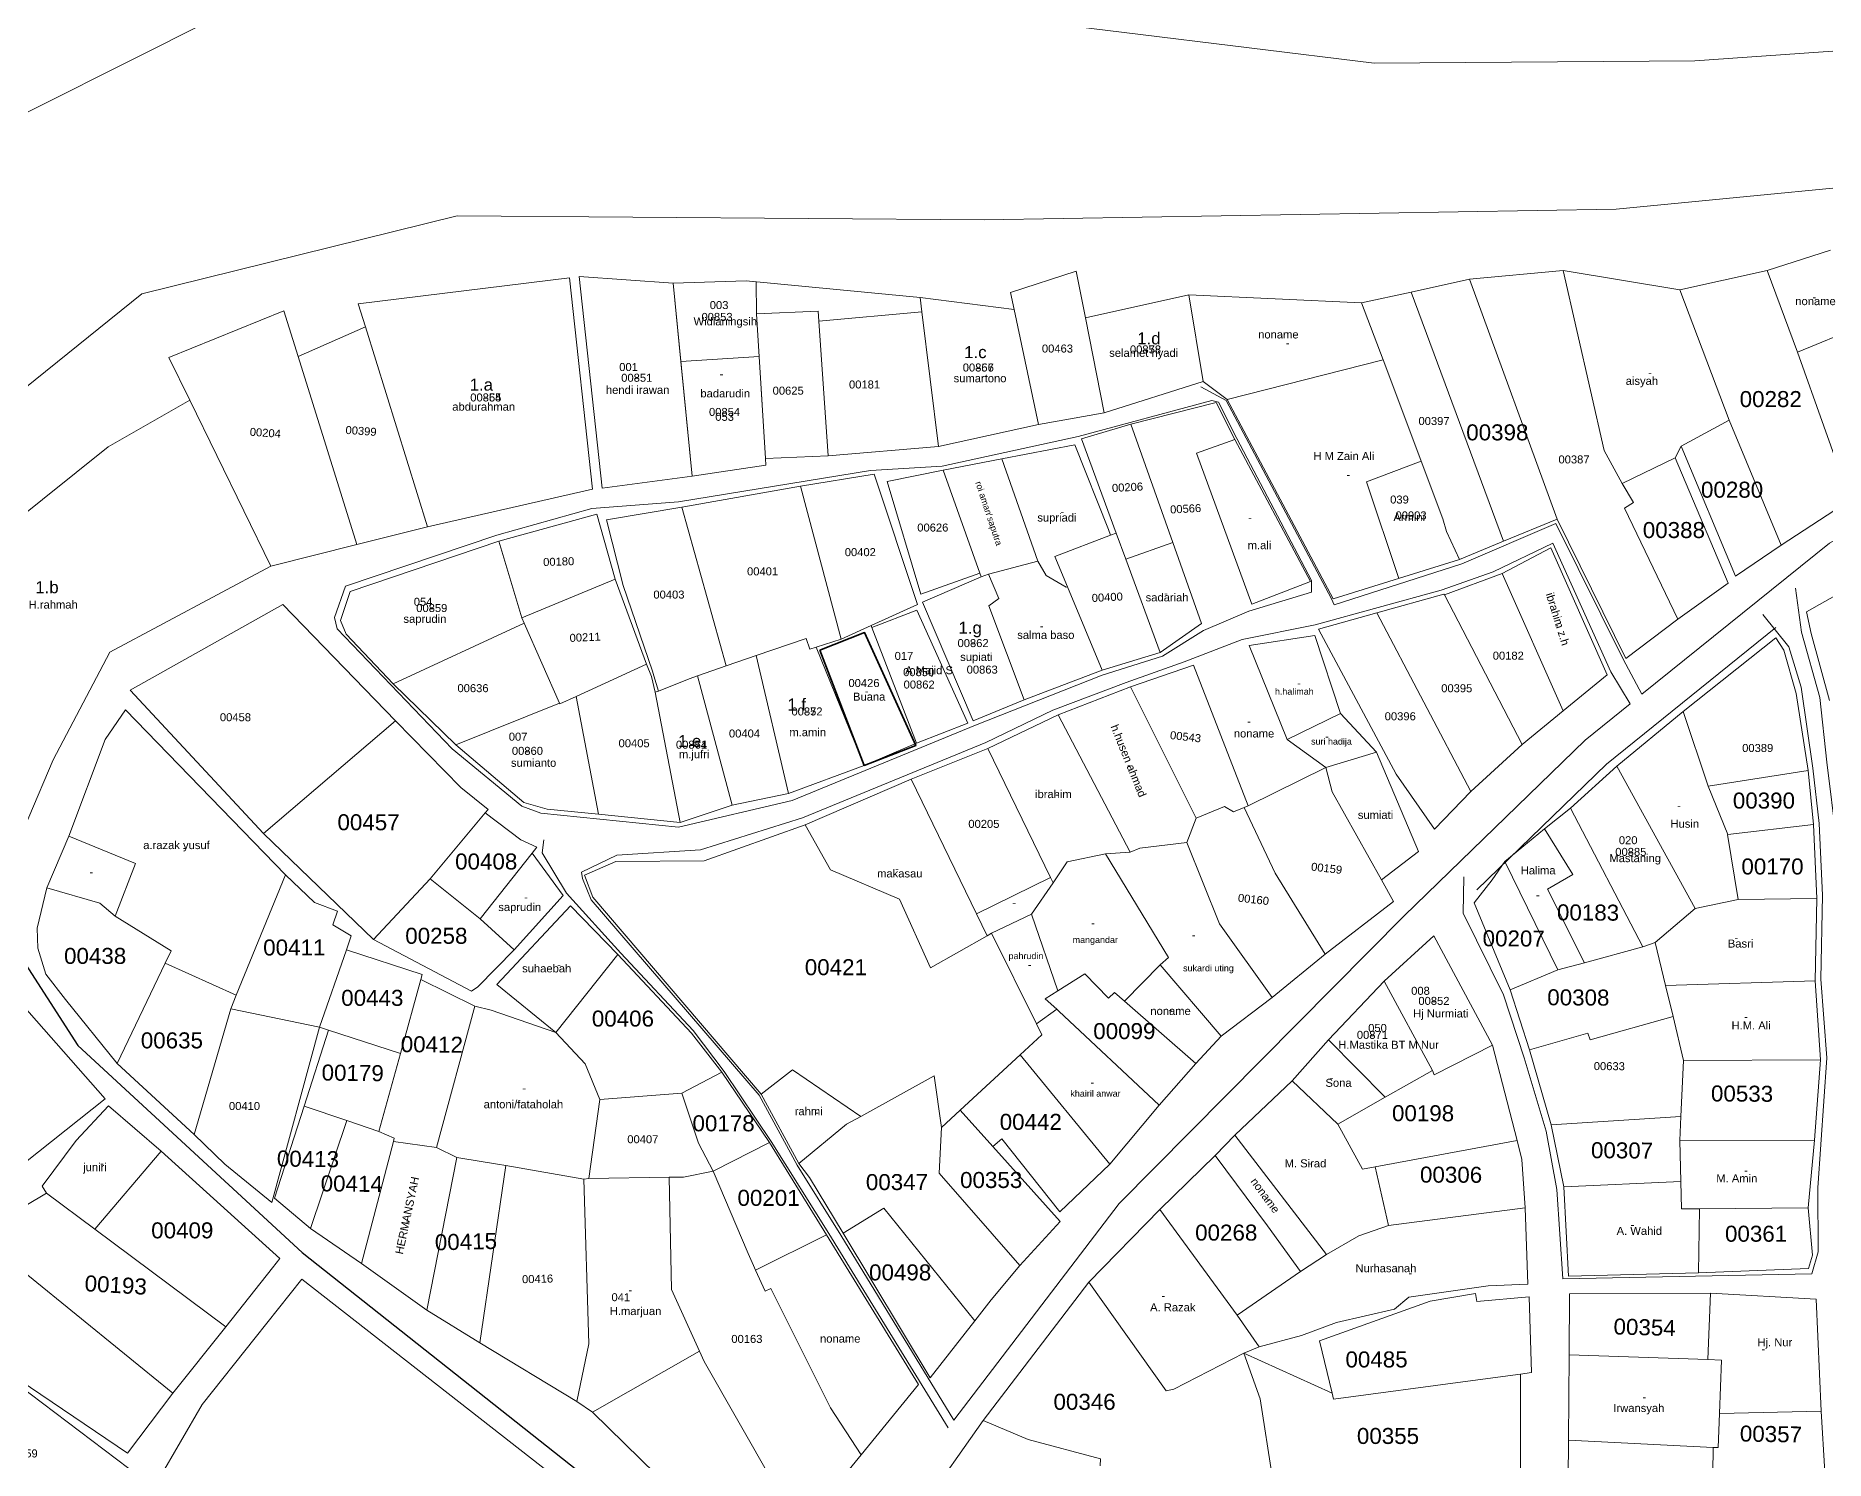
# Model space of a CAD drawing. Header units: metres. Extents: x 338938 to 356758, y 527808 to 538923.
# Drawn here: x 354817.7 to 355041.3, y 534562.5 to 534740.4 of the extents above; entities that cross this region are included whole.
import ezdxf
from ezdxf.enums import TextEntityAlignment as Align

# ---------------------------------------------------------------- set-up
doc = ezdxf.new("R2010")
doc.units = ezdxf.units.M
doc.header["$MEASUREMENT"] = 0
for name, color, linetype in [('020100', 7, 'Continuous'), ('030100', 160, 'Continuous'), ('040100', 20, 'Continuous'), ('080201', 7, 'Continuous'), ('Bidang sudah ada Hak', 200, 'Continuous'), ('tn_lai', 7, 'Continuous')]:
    doc.layers.add(name, color=color, linetype=linetype)
doc.styles.add('ROMANS', font='arial.ttf')
doc.styles.get("Standard").update_dxf_attribs({"font": 'arial.ttf'})

# ---------------------------------------------------------------- blocks, each defined once
blk = doc.blocks.new('A$C81879d7f')
at = {"layer": 'Bidang sudah ada Hak', "lineweight": 35, "elevation": 54.85}
for points in [[(5.53, 0), (11.98, 2.49), (5.59, 16.61), (0, 14.43)], [(0, 14.43), (5.53, 0)]]:
    blk.add_lwpolyline(points, dxfattribs=at)

msp = doc.modelspace()

# ---------------------------------------------------------------- linework, layer by layer
at = {"layer": '020100', "lineweight": 9}
for p, q in [((354990.78, 534687.23, 54.85), (354983.95, 534684.65, 54.85)), ((354983.95, 534684.65, 54.85), (354988.01, 534672.59, 54.85))]:
    msp.add_line(p, q, dxfattribs=at)
for points, elevation in [([(355041.94, 534713.58), (355034, 534711.03)], 56.13), ([(354858.88, 534704.02), (354857.98, 534706.9), (354884.39, 534710.14), (354887.27, 534683.75), (354866.63, 534679.04)], 54.59), ([(354897.34, 534709.48), (354885.58, 534710.29), (354888.46, 534683.85), (354899.69, 534685.36)], 43.63), ([(354897.34, 534709.48), (354906.44, 534709.74), (354928.18, 534707.66)], 52.17), ([(354899.69, 534685.36), (354897.34, 534709.48)], 43.63), ([(354907.76, 534705.65), (354907.69, 534709.62)], 52.17), ([(355023.11, 534708.62), (355008.53, 534711.03)], 56.13), ([(354928.18, 534707.66), (354928.4, 534705.87)], 52.17), ([(354939.92, 534706.18), (354928.18, 534707.66)], 57.04), ([(354961.74, 534708.02), (354948.84, 534705.14)], 54.87), ([(354961.74, 534708.02), (354983.35, 534707)], 54.87), ([(354963.55, 534697.18), (354961.74, 534708.02)], 54.87), ([(354898.29, 534699.7), (354908.08, 534700.31)], 43.63), ([(354966.55, 534694.92), (354986.02, 534699.89)], 54.98), ([(354951.16, 534693.26), (354963.55, 534697.18)], 54.87), ([(354966.55, 534694.92), (354963.55, 534697.18)], 54.85), ([(354836.94, 534694.85), (354826.75, 534689.02), (354798.07, 534666.09), (354792.01, 534655.21), (354813.77, 534635.6), (354819.87, 534649.91), (354826.96, 534663.39), (354847.07, 534674.13)], 43.63), ([(354967.51, 534689.92), (354965.17, 534694.56), (354954.51, 534691.84)], 54.98), ([(354966.55, 534694.92), (354979.79, 534670.04), (354995.57, 534674.93)], 54.85), ([(354930.48, 534689.08), (354942.99, 534691.81)], 57.04), ([(354951.98, 534678), (354951.74, 534678.69), (354947.5, 534689.28), (354938.41, 534687.54)], 55.63), ([(354967.51, 534689.92), (354976.95, 534672.2), (354969.62, 534669.37)], 54.85), ([(355022.5, 534687.64), (355023.25, 534689.11)], 56.13), ([(354908.86, 534687.57), (354908.91, 534686.73), (354899.69, 534685.36)], 52.17), ([(354931.06, 534686.11), (354938.41, 534687.54)], 55.63), ([(354938.41, 534687.54), (354942.87, 534674.73)], 55.63), ([(355001.07, 534677.25), (355007.78, 534679.99)], 56.13), ([(354862.36, 534659.42), (354856.47, 534665.62), (354855.77, 534667.33), (354856.97, 534670.96), (354875.53, 534677.25)], 55.23), ([(354995.57, 534674.93), (355001.07, 534677.25)], 56.13), ([(355008.54, 534656.03), (355014.02, 534660.53), (355006.97, 534676.39), (355000.9, 534673.21)], 53.3), ([(354942.87, 534674.73), (354936.74, 534673.13)], 53.62), ([(354942.87, 534674.73), (354943.94, 534672.95), (354946.45, 534671.5), (354946.6, 534671.54)], 53.62), ([(354935.79, 534672.78), (354928.49, 534669.62), (354934.81, 534654.78), (354941.2, 534657.43)], 56.2), ([(354935.79, 534672.78), (354935.63, 534673.25)], 55.63), ([(354936.74, 534673.13), (354935.79, 534672.78)], 56.2), ([(354941.2, 534657.43), (354936.77, 534669.17), (354938.02, 534670.07), (354936.74, 534673.13)], 56.2), ([(354922.17, 534666.45), (354922.08, 534666.7)], 55.16), ([(354927.71, 534652.02), (354934.15, 534654.51), (354927.76, 534668.63), (354922.17, 534666.45)], 54.85), ([(354958.17, 534663.34), (354963.35, 534666.94)], 54.98), ([(354922.17, 534666.45), (354927.71, 534652.02)], 54.85), ([(354980.7, 534655.72), (354977.51, 534665.46), (354969.28, 534664.21)], 56.92), ([(354921.19, 534649.21), (354915.2, 534664.02)], 55.16), ([(354969.28, 534664.21), (354974.04, 534652.47)], 56.92), ([(354895.08, 534658.36), (354894.61, 534660.35), (354894, 534661.88)], 54.7), ([(354941.2, 534657.43), (354950.94, 534661.13)], 53.62), ([(354895.5, 534658.52), (354895.08, 534658.36)], 55.16), ([(354954.48, 534659.06), (354945.44, 534655.57)], 56.83), ([(354821.81, 534640.41), (354826.35, 534652.46), (354828.91, 534656.17), (354848.89, 534635.58)], 56.46), ([(354945.44, 534655.57), (354936.65, 534651.35)], 56.83), ([(354954.42, 534638.39), (354945.44, 534655.57)], 56.22), ([(354980.7, 534655.72), (354974.04, 534652.47)], 52.54), ([(354985.22, 534650.87), (354980.7, 534655.72)], 52.54), ([(354870.16, 534651.8), (354878.69, 534644.6), (354881.6, 534643.77), (354888.02, 534643.15)], 55.63), ([(354921.19, 534649.21), (354927.71, 534652.02)], 55.16), ([(354974.04, 534652.47), (354978.89, 534648.97)], 52.54), ([(354911.75, 534645.74), (354921.19, 534649.21)], 55.16), ([(354985.22, 534650.87), (354978.89, 534648.97)], 55.39), ([(354985.81, 534634.93), (354990.44, 534638.5), (354985.22, 534650.87)], 55.39), ([(354927.07, 534647.53), (354913.84, 534641.81)], 56.83), ([(354898.2, 534642.11), (354904.72, 534644.25)], 54.7), ([(354968.65, 534643.97), (354969.17, 534644.18)], 54.94), ([(354819.08, 534633.96), (354821.81, 534640.41)], 56.46), ([(354821.81, 534640.41), (354830.16, 534636.98), (354827.6, 534630.4)], 56.46), ([(354879.7, 534638.27), (354883.57, 534633), (354877.46, 534626.21)], 54.48), ([(354944.79, 534634.58), (354946.57, 534637.18), (354951.33, 534638.2)], 50.73), ([(354951.33, 534638.2), (354954.42, 534638.39)], 54.92), ([(354958.19, 534624.31), (354959.23, 534625.24), (354951.33, 534638.2)], 55.41), ([(354961.49, 534639.59), (354955.65, 534638.9), (354954.42, 534638.39)], 56.22), ([(354944.79, 534634.58), (354942.11, 534630.67)], 50.73), ([(354944.46, 534635.24), (354944.79, 534634.58)], 50.73), ([(354890.41, 534625.61), (354884.5, 534631.68), (354875.28, 534621.87), (354882.65, 534615.87)], 54.44), ([(354877.46, 534626.21), (354873.21, 534630.07)], 54.48), ([(354936.55, 534627.96), (354935.22, 534630.7)], 50.73), ([(354942.11, 534630.67), (354937.09, 534628.26)], 50.73), ([(354942.11, 534630.67), (354945.38, 534621.08)], 50.73), ([(354937.09, 534628.26), (354936.55, 534627.96)], 56.83), ([(354953.71, 534619.78), (354958.19, 534624.31)], 56.91), ([(354958.19, 534624.31), (354965.8, 534615.4)], 55.41), ([(354965.8, 534615.4), (354972.18, 534620.26)], 55.41), ([(354872.56, 534619.18), (354874.59, 534618.67), (354882.65, 534615.87)], 55.25), ([(354945.25, 534618.78), (354942.73, 534616.95)], 55.7), ([(354965.8, 534615.4), (354962.64, 534612.02)], 56.91), ([(354819.04, 534595.79), (354818.49, 534596.67), (354822.72, 534602.37), (354826.79, 534606.71), (354833.37, 534601.05)], 55.75), ([(354913.03, 534599.52), (354908.34, 534608.19)], 56.83), ([(354951.87, 534599.43), (354958.03, 534606.81)], 55.7), ([(354930.85, 534604.01), (354933.19, 534606.18)], 56.83), ([(354870.31, 534600.24), (354867.77, 534601.51)], 55.25), ([(354886.8, 534597.64), (354886.16, 534597.55)], 55.74), ([(354916.47, 534590.6), (354927.97, 534571.92), (354920.8, 534563.13)], 55.74), ([(354858.38, 534587), (354866.57, 534581.2)], 55.25), ([(354885.3, 534569.78), (354887.25, 534568.47)], 55.74)]:
    msp.add_lwpolyline(points, dxfattribs=dict(at, elevation=elevation))
for points in [[(354884.39, 534710.14), (354857.98, 534706.9), (354858.88, 534704.02), (354866.63, 534679.04), (354887.27, 534683.75)], [(354897.34, 534709.48), (354885.58, 534710.29), (354888.46, 534683.85), (354899.69, 534685.36)], [(354907.69, 534709.62), (354906.44, 534709.74), (354897.34, 534709.48), (354898.29, 534699.7), (354908.08, 534700.31), (354907.76, 534705.65)], [(354939.92, 534706.18), (354928.18, 534707.66), (354928.4, 534705.87), (354930.48, 534689.08), (354942.99, 534691.81)], [(354961.74, 534708.02), (354948.84, 534705.14), (354951.16, 534693.26), (354963.55, 534697.18)], [(354908.08, 534700.31), (354898.29, 534699.7), (354899.69, 534685.36), (354908.91, 534686.73), (354908.86, 534687.57)], [(354836.94, 534694.85), (354826.75, 534689.02), (354798.07, 534666.09), (354792.01, 534655.21), (354813.77, 534635.6), (354819.87, 534649.91), (354826.96, 534663.39), (354847.07, 534674.13)], [(354875.53, 534677.25), (354856.97, 534670.96), (354855.77, 534667.33), (354856.47, 534665.62), (354862.36, 534659.42), (354878.73, 534667.01), (354878.44, 534667.68)], [(354900.35, 534660.42), (354899.32, 534660.06), (354895.5, 534658.52), (354895.08, 534658.36), (354898.2, 534642.11), (354904.72, 534644.25)], [(354885.2, 534657.85), (354883.15, 534656.92), (354883.11, 534657), (354870.16, 534651.8), (354878.69, 534644.6), (354881.6, 534643.77), (354888.02, 534643.15)]]:
    msp.add_lwpolyline(points, close=True, dxfattribs=at)
for points in [[(355051.7, 534675.61), (355038.91, 534668.43), (355039.53, 534665.72), (355041.81, 534657.34)], [(355015.22, 534649.13), (355023.51, 534655.95)], [(355009.44, 534643.91), (355015.22, 534649.13)], [(355025, 534631.38), (355015.22, 534649.13)], [(355001.23, 534637.24), (355006.21, 534641.29)], [(355020.04, 534627.1), (355025, 534631.38)], [(355025, 534631.38), (355030.39, 534632.47)], [(355040.03, 534622.31), (355040.22, 534632.61)], [(354986.15, 534622.29), (354992.37, 534627.95), (354999.69, 534614.31)], [(354979.19, 534614.95), (354986.15, 534622.29)], [(354986.15, 534622.29), (354992.22, 534611.13)], [(355021.33, 534621.74), (355040.03, 534622.31)], [(355040.68, 534612.45), (355040.03, 534622.31)], [(354974.67, 534609.83), (354979.19, 534614.95)], [(354979.19, 534614.95), (354986.3, 534607.78)], [(354967.52, 534603.04), (354974.67, 534609.83)], [(354974.67, 534609.83), (354980.36, 534604.43)], [(354965.04, 534600.51), (354967.52, 534603.04)], [(354967.52, 534603.04), (354978.94, 534588.15)], [(355039.15, 534593.98), (355039.91, 534602.43)], [(355008.59, 534596.58), (355009.19, 534585.44), (355025.44, 534585.86)], [(355023.21, 534597.28), (355023.29, 534593.84), (355025.55, 534593.86)], [(354958.15, 534593.76), (354949.26, 534584.67)], [(355003.76, 534593.96), (355004.13, 534584.43), (354999.15, 534584.23), (354989.25, 534582.83), (354987.44, 534581.3), (354980.2, 534579.64), (354975.84, 534578.01), (354970.56, 534576.63)], [(354978.94, 534588.15), (354983.01, 534590.48), (354986.7, 534591.78)], [(354975.72, 534586.03), (354978.94, 534588.15)], [(355026.92, 534583.3), (355040.14, 534582.57), (355040.78, 534568.58)], [(354970.56, 534576.63), (354967.78, 534580.55)], [(354970.56, 534576.63), (354968.61, 534575.83)], [(355009.2, 534564.94), (355009.26, 534575.61)], [(355026.59, 534575.01), (355028.29, 534574.93), (355028.06, 534568.29)]]:
    msp.add_lwpolyline(points, dxfattribs=at)
at = {"layer": '030100', "lineweight": 9}
for points in [[(355777.69, 535152.85), (355777.53, 535151.09), (355763.3, 535069.29), (355752.17, 535059.6), (355727.02, 535044.65), (355653.64, 535033.9), (355554.54, 535018.11), (355478.65, 534993.75), (355372.85, 534965.33), (355313.41, 534938.06), (355242.75, 534897.16), (355187.57, 534821.13), (355145.7, 534783.95), (355080.24, 534741.12), (355024.97, 534737.24), (354984.93, 534736.94), (354906.83, 534746.55), (354850.87, 534748.02), (354796.38, 534720.67), (354760.23, 534674.86)], [(355796.52, 535150.85), (355793.56, 535125.09), (355786.6, 535072.41), (355774, 535050.35), (355756.86, 535042.32), (355719.05, 535026.82), (355661.5, 535014.82), (355592.89, 534994.3), (355550.52, 534986.72), (355446.18, 534959.25), (355337.37, 534923.89), (355297.87, 534905.28), (355260.32, 534880.56), (355234.19, 534852.8), (355209.23, 534813.7), (355173.59, 534771.47), (355138.49, 534746.32), (355111.35, 534732.49), (355059.83, 534723.04), (355015.13, 534718.69), (354936.2, 534717.39), (354870.33, 534717.86), (354830.95, 534708.12), (354808.35, 534689.95)]]:
    msp.add_lwpolyline(points, dxfattribs=at)
at = {"layer": '040100', "lineweight": 9}
for points in [[(355279.43, 534798.48), (355270.68, 534794.51), (355251.24, 534781.41), (355214.13, 534758.63), (355187.55, 534744.5), (355135.93, 534721.01), (355108.41, 534708.34), (355063.12, 534688.79), (355041.8, 534676.98), (355018.37, 534658.12)], [(354977.09, 534670.87), (354969.27, 534668.5), (354963.59, 534666.09), (354958.47, 534662.88), (354950.92, 534660.51), (354935.11, 534654.24), (354912.2, 534644.84), (354898, 534641.51), (354880.78, 534643.28), (354878.42, 534644.13), (354869.73, 534651.32), (354855.35, 534666.31), (354855.01, 534667.7), (354856.38, 534671.6), (354875.31, 534677.99), (354887.18, 534681.3), (354897.99, 534682.16), (354921.98, 534686.06), (354930.94, 534686.61), (354947.91, 534690.33), (354964.64, 534694.8)], [(354977.09, 534670.87), (354977.1, 534672.32), (354967.75, 534690.06), (354965.46, 534694.62), (354964.64, 534694.8)], [(355018.37, 534658.12), (355016.03, 534662.5), (355007.6, 534679.46), (354995.85, 534674.4), (354979.92, 534669.27)], [(355016.9, 534656.93), (355014.47, 534660.92), (355007.23, 534676.98), (354999.78, 534673.42), (354993.27, 534671.12), (354977.52, 534666.79), (354968.44, 534664.96), (354961.16, 534662.17), (354953.92, 534659.6), (354944.75, 534656.14), (354936.41, 534652.08), (354913.48, 534642.7), (354900.75, 534638.67), (354890.31, 534638.03)], [(355043.02, 534619.17), (355043, 534620.14), (355042.66, 534628.29), (355042.66, 534639.9), (355041.48, 534649.62), (355040.59, 534657.72), (355038.31, 534665.89), (355037.56, 534671.38)], [(355008.48, 534585.12), (355039.58, 534585.73), (355040.37, 534588.47), (355040.33, 534596.46), (355041.48, 534612.7), (355040.71, 534622.52), (355040.92, 534633.03), (355040.52, 534641.98), (355039.7, 534648.9), (355038.26, 534659.01), (355036.74, 534664.05), (355033.48, 534668.09)], [(355035.1, 534666.45), (355013.92, 534649.4), (354997.73, 534633.69)], [(355016.9, 534656.93), (355011.27, 534652.4), (354988.64, 534630.44), (354953.05, 534594.51), (354932.41, 534567.47)], [(354881.16, 534639.95), (354880.98, 534638.3), (354884.02, 534633.29), (354890.8, 534625.77), (354899.82, 534616.12), (354903.7, 534611.01), (354909.59, 534602.26), (354916.77, 534590.75), (354931.67, 534566.5)], [(354890.31, 534638.03), (354885.89, 534635.89), (354886.02, 534635.09), (354887.08, 534632.43), (354908.08, 534608.06), (354912.81, 534599.31), (354918.26, 534590.56), (354932.41, 534567.47)], [(354996.11, 534635.33), (354996.05, 534630.78), (355001.07, 534620.56), (355003.66, 534612.72), (355006.39, 534603.55), (355007.72, 534596.26), (355008.48, 534585.12)]]:
    msp.add_lwpolyline(points, dxfattribs=at)
at = {"layer": '040100', "lineweight": 9, "elevation": 54.85}
msp.add_lwpolyline([(354963.26, 534696.51), (354966.44, 534694.83), (354979.6, 534670.02), (354979.92, 534669.27)], dxfattribs=at)
at = {"layer": '040100'}
msp.add_lwpolyline([(354673.95, 534368.2), (354659.41, 534376.1), (354666.15, 534461.57), (354737.71, 534594.22), (354775.22, 534658.77), (354811.77, 534631.53), (354822.93, 534614.25), (354850.98, 534588.39), (354911.22, 534540.74), (354907.22, 534528.53), (354841.78, 534450.01), (354743.05, 534318.6)], dxfattribs=at)
at = {"layer": 'Bidang sudah ada Hak', "lineweight": 9}
for points, elevation in [([(354939.92, 534706.18), (354939.46, 534708.3), (354947.69, 534710.98), (354948.84, 534705.14)], 54.98), ([(354996.82, 534709.95), (354989.55, 534708.36)], 56.13), ([(355008.53, 534711.03), (354996.82, 534709.95)], 56.13), ([(354996.82, 534709.95), (355007.78, 534679.99)], 56.13), ([(355008.53, 534711.03), (355013.65, 534688.55), (355015.9, 534684.45)], 56.13), ([(355034, 534711.03), (355023.11, 534708.62)], 56.13), ([(355037.82, 534700.83), (355034, 534711.03)], 56.13), ([(354989.55, 534708.36), (354983.35, 534707)], 56.13), ([(354983.35, 534707), (354986.02, 534699.89)], 56.13), ([(354989.55, 534708.36), (354992.84, 534699.48), (355001.07, 534677.25)], 56.13), ([(355023.11, 534708.62), (355029.28, 534692.35)], 56.13), ([(354836.94, 534694.85), (354834.33, 534700.18), (354848.67, 534706.03), (354850.46, 534700.3)], 43.63), ([(354915.53, 534704.73), (354915.46, 534705.95), (354907.76, 534705.65), (354908.86, 534687.57)], 52.17), ([(354928.4, 534705.87), (354915.53, 534704.73)], 52.17), ([(354916.7, 534687.89), (354915.53, 534704.73)], 52.17), ([(354928.4, 534705.87), (354930.48, 534689.08)], 52.17), ([(354939.92, 534706.18), (354942.99, 534691.81)], 57.04), ([(354951.16, 534693.26), (354948.84, 534705.14)], 54.87), ([(354858.88, 534704.02), (354850.46, 534700.3)], 43.63), ([(354866.63, 534679.04), (354858.88, 534704.02)], 43.63), ([(355037.82, 534700.83), (355045.49, 534704.01)], 56.13), ([(354857.8, 534676.82), (354850.46, 534700.3)], 43.63), ([(355037.82, 534700.83), (355044.4, 534682.38)], 56.13), ([(354986.02, 534699.89), (354993.49, 534680.04), (354993.96, 534678.44), (354995.57, 534674.93)], 56.13), ([(354836.94, 534694.85), (354847.07, 534674.13)], 43.63), ([(354942.99, 534691.81), (354951.16, 534693.26)], 54.98), ([(354952.68, 534678.26), (354948.34, 534690.03), (354954.51, 534691.84)], 54.98), ([(354954.51, 534691.84), (354959.75, 534677.07)], 54.98), ([(355023.25, 534689.11), (355029.28, 534692.35)], 56.13), ([(355035.78, 534676.74), (355029.28, 534692.35)], 56.13), ([(354916.7, 534687.89), (354930.48, 534689.08)], 52.17), ([(354969.62, 534669.37), (354962.7, 534688.25), (354967.51, 534689.92)], 54.98), ([(355023.25, 534689.11), (355030.05, 534672.87), (355035.78, 534676.74)], 56.13), ([(354908.86, 534687.57), (354916.7, 534687.89)], 52.17), ([(355015.9, 534684.45), (355022.5, 534687.64)], 56.13), ([(355022.87, 534667.49), (355029.13, 534672.01), (355022.5, 534687.64)], 56.13), ([(354922.08, 534666.7), (354927.85, 534669.34), (354922.46, 534685.62), (354913.23, 534684.13)], 54.85), ([(354931.06, 534686.11), (354924.07, 534684.68), (354928.29, 534670.63), (354935.63, 534673.25)], 55.63), ([(354935.63, 534673.25), (354931.06, 534686.11)], 55.63), ([(354913.23, 534684.13), (354898.41, 534681.47)], 54.85), ([(354918.32, 534664.99), (354913.23, 534684.13)], 54.85), ([(355022.87, 534667.49), (355016.17, 534681.36), (355017.3, 534682.05), (355015.9, 534684.45)], 56.13), ([(355035.78, 534676.74), (355044.4, 534682.38)], 56.13), ([(354890.08, 534672.49), (354887.8, 534680.62), (354875.53, 534677.25)], 55.23), ([(354898.41, 534681.47), (354888.98, 534679.9), (354891.07, 534671.72), (354894.74, 534661.02), (354894.91, 534660.44), (354895.5, 534658.52)], 54.85), ([(354898.41, 534681.47), (354903.97, 534661.68)], 54.85), ([(354857.8, 534676.82), (354866.63, 534679.04)], 43.63), ([(354946.6, 534671.54), (354945.03, 534675.31), (354951.98, 534678)], 54.98), ([(354952.68, 534678.26), (354951.98, 534678)], 54.98), ([(354952.68, 534678.26), (354953.87, 534675.01)], 54.98), ([(355007.78, 534679.99), (355016.37, 534662.57), (355022.87, 534667.49)], 56.13), ([(354847.07, 534674.13), (354857.8, 534676.82)], 43.63), ([(354875.53, 534677.25), (354878.44, 534667.68)], 55.23), ([(354953.87, 534675.01), (354959.75, 534677.07)], 54.98), ([(354959.75, 534677.07), (354963.35, 534666.94)], 54.98), ([(354958.17, 534663.34), (354953.87, 534675.01)], 54.98), ([(354878.44, 534667.68), (354890.08, 534672.49)], 55.23), ([(354894, 534661.88), (354890.08, 534672.49)], 55.23), ([(354950.94, 534661.13), (354946.6, 534671.54)], 53.62), ([(355000.9, 534673.21), (354993.69, 534670.52)], 53.3), ([(355008.54, 534656.03), (355000.9, 534673.21)], 53.3), ([(354862.63, 534654.79), (354848.55, 534669.33), (354829.5, 534658.61), (354846.15, 534640.73)], 54.48), ([(354993.69, 534670.52), (354993.63, 534670.63), (354985.26, 534668.3)], 53.3), ([(355003.4, 534651.83), (354993.69, 534670.52)], 53.3), ([(354862.36, 534659.42), (354878.73, 534667.01)], 55.19), ([(354878.44, 534667.68), (354878.73, 534667.01)], 55.23), ([(354883.11, 534657), (354878.73, 534667.01)], 55.19), ([(354922.08, 534666.7), (354918.32, 534664.99)], 55.16), ([(354985.26, 534668.3), (354977.97, 534666.26), (354987.64, 534648.14), (354992.45, 534641.28), (354996.97, 534645.96)], 53.3), ([(354996.97, 534645.96), (354985.26, 534668.3)], 53.3), ([(354907.68, 534662.94), (354913.93, 534665.08), (354914.4, 534663.77), (354915.2, 534664.02)], 55.16), ([(354915.2, 534664.02), (354918.32, 534664.99)], 54.85), ([(354903.97, 534661.68), (354906.63, 534662.58), (354907.68, 534662.94)], 55.16), ([(354911.75, 534645.74), (354907.68, 534662.94)], 55.16), ([(354950.94, 534661.13), (354958.17, 534663.34)], 54.98), ([(354885.2, 534657.85), (354894, 534661.88)], 55.23), ([(354895.5, 534658.52), (354899.32, 534660.06), (354900.35, 534660.42)], 55.16), ([(354900.35, 534660.42), (354903.97, 534661.68)], 54.85), ([(354900.35, 534660.42), (354904.72, 534644.25)], 55.16), ([(354962.36, 534661.76), (354954.48, 534659.06)], 54.94), ([(354962.36, 534661.76), (354969.17, 534644.18)], 54.94), ([(354862.36, 534659.42), (354870.16, 534651.8)], 55.19), ([(354883.11, 534657), (354883.15, 534656.92), (354885.2, 534657.85)], 55.23), ([(354885.2, 534657.85), (354888.02, 534643.15)], 54.7), ([(354898.2, 534642.11), (354895.08, 534658.36)], 54.7), ([(354954.48, 534659.06), (354962.68, 534642.65)], 54.94), ([(354883.11, 534657), (354870.16, 534651.8)], 54.7), ([(355003.4, 534651.83), (355008.54, 534656.03)], 53.3), ([(354846.15, 534640.73), (354862.63, 534654.79)], 54.48), ([(354873.82, 534643.29), (354874.21, 534643.73), (354870.8, 534646.49), (354862.63, 534654.79)], 54.48), ([(354936.65, 534651.35), (354927.07, 534647.53)], 50.73), ([(354944.46, 534635.24), (354936.65, 534651.35)], 50.73), ([(354996.97, 534645.96), (355003.4, 534651.83)], 53.3), ([(354969.17, 534644.18), (354978.89, 534648.97)], 54.94), ([(354985.81, 534634.93), (354979.68, 534645.92), (354978.89, 534648.97)], 56.22), ([(354935.22, 534630.7), (354927.07, 534647.53)], 50.73), ([(354904.72, 534644.25), (354911.75, 534645.74)], 55.16), ([(354873.82, 534643.29), (354866.97, 534635.07)], 54.48), ([(354879.7, 534638.27), (354880.3, 534639.02), (354878.3, 534639.93), (354873.82, 534643.29)], 54.48), ([(354888.02, 534643.15), (354898.2, 534642.11)], 54.7), ([(354962.68, 534642.65), (354961.49, 534639.59)], 56.22), ([(354962.68, 534642.65), (354966.2, 534644.09), (354967.32, 534643.42), (354968.65, 534643.97)], 54.94), ([(354978.81, 534625.65), (354972.55, 534635.76), (354968.65, 534643.97)], 56.22), ([(354846.15, 534640.73), (354859.9, 534627.5)], 54.48), ([(354913.84, 534641.81), (354901.22, 534637.33), (354890.18, 534637.21), (354886.26, 534635.51), (354887.29, 534632.76), (354908.34, 534608.19)], 56.83), ([(354936.55, 534627.96), (354929.48, 534623.96), (354925.59, 534632.54), (354917, 534636.19), (354913.84, 534641.81)], 56.83), ([(354873.21, 534630.07), (354879.7, 534638.27)], 54.48), ([(354961.49, 534639.59), (354965.57, 534629.43), (354972.18, 534620.26)], 55.41), ([(354848.89, 534635.58), (354842.75, 534620.54)], 55.25), ([(354856.51, 534626.21), (354857.11, 534627.94), (354854.79, 534629.33), (354855.41, 534631.03), (354852.51, 534632.09), (354848.89, 534635.58)], 55.25), ([(354819.08, 534633.96), (354817.85, 534628.9), (354817.95, 534626.4), (354818.96, 534623.17), (354821.42, 534619.99), (354827.88, 534612.01)], 55.25), ([(354819.08, 534633.96), (354825.71, 534632.03), (354827.6, 534630.4)], 55.25), ([(354866.97, 534635.07), (354859.9, 534627.5)], 54.48), ([(354866.97, 534635.07), (354873.21, 534630.07)], 54.48), ([(354935.22, 534630.7), (354944.46, 534635.24)], 50.73), ([(354978.81, 534625.65), (354987.31, 534632.24), (354985.81, 534634.93)], 56.22), ([(354827.6, 534630.4), (354834.61, 534626.07), (354833.87, 534624.52)], 55.25), ([(354859.9, 534627.5), (354872.12, 534621.03), (354872.91, 534621.58), (354877.46, 534626.21)], 54.48), ([(354937.09, 534628.26), (354942.73, 534616.95)], 50.73), ([(354827.88, 534612.01), (354833.87, 534624.52)], 55.25), ([(354842.75, 534620.54), (354833.87, 534624.52)], 55.25), ([(354853.14, 534616.54), (354856.51, 534626.21)], 55.25), ([(354865.79, 534622.51), (354865.95, 534623.12), (354856.51, 534626.21)], 55.25), ([(354882.65, 534615.87), (354890.41, 534625.61)], 54.44), ([(354903.39, 534610.91), (354899.62, 534615.81), (354890.41, 534625.61)], 55.74), ([(354972.18, 534620.26), (354978.81, 534625.65)], 56.22), ([(354865.79, 534622.51), (354863.28, 534613.23)], 55.25), ([(354872.56, 534619.18), (354865.79, 534622.51)], 55.25), ([(354945.38, 534621.08), (354948.76, 534623.22), (354951.74, 534620.17), (354952.45, 534620.87), (354953.71, 534619.78)], 55.7), ([(354842.75, 534620.54), (354842.05, 534618.84)], 55.25), ([(354945.25, 534618.78), (354943.8, 534620.09), (354945.38, 534621.08)], 55.7), ([(354953.71, 534619.78), (354962.64, 534612.02)], 55.7), ([(354837.5, 534603.12), (354842.05, 534618.84)], 55.25), ([(354853.14, 534616.54), (354842.05, 534618.84)], 55.25), ([(354867.77, 534601.51), (354872.56, 534619.18)], 55.25), ([(354958.03, 534606.81), (354945.53, 534618.53), (354945.25, 534618.78)], 55.7), ([(354837.5, 534603.12), (354841.31, 534599.41), (354847.17, 534594.65), (354853.14, 534616.54)], 55.25), ([(354854.26, 534616.17), (354851.22, 534606.69)], 55.25), ([(354853.14, 534616.54), (354854.26, 534616.17)], 55.25), ([(354854.26, 534616.17), (354863.28, 534613.23)], 55.25), ([(354882.65, 534615.87), (354886.35, 534611.94), (354888.15, 534607.49)], 54.44), ([(354940.68, 534613.09), (354943.41, 534615.6), (354942.73, 534616.95)], 50.73), ([(354863.28, 534613.23), (354860.54, 534603.51)], 55.25), ([(354933.19, 534606.18), (354940.68, 534613.09)], 56.83), ([(354951.87, 534599.43), (354940.68, 534613.09)], 56.83), ([(354827.88, 534612.01), (354837.5, 534603.12)], 55.25), ([(354898.4, 534608.31), (354903.39, 534610.91)], 55.74), ([(354909.37, 534602.15), (354903.39, 534610.91)], 55.74), ([(354920.78, 534605.4), (354912.25, 534611.22), (354908.34, 534608.19)], 56.83), ([(354958.03, 534606.81), (354962.64, 534612.02)], 55.7), ([(354930.85, 534604.01), (354929.95, 534610.44), (354920.78, 534605.4)], 56.83), ([(354851.22, 534606.69), (354847.53, 534595.18), (354852, 534591.39)], 55.25), ([(354856.56, 534604.87), (354851.22, 534606.69)], 55.25), ([(354888.15, 534607.49), (354886.8, 534597.64)], 55.74), ([(354888.15, 534607.49), (354898.4, 534608.31)], 55.74), ([(354898.4, 534608.31), (354900.48, 534602.06), (354902.34, 534598.55)], 55.74), ([(354856.56, 534604.87), (354852, 534591.39)], 55.25), ([(354856.56, 534604.87), (354860.54, 534603.51)], 55.25), ([(354913.03, 534599.52), (354918.97, 534604.41), (354920.78, 534605.4)], 56.83), ([(354937.26, 534601.64), (354933.19, 534606.18)], 56.83), ([(354858.38, 534587), (354862.4, 534602.26)], 55.25), ([(354862.4, 534602.26), (354862.49, 534602.68), (354860.54, 534603.51)], 55.25), ([(354862.4, 534602.26), (354867.77, 534601.51)], 55.25), ([(354902.34, 534598.55), (354902.42, 534598.59), (354909.37, 534602.15)], 55.74), ([(354916.47, 534590.6), (354909.37, 534602.15)], 55.74), ([(354940.66, 534586.79), (354930.57, 534598.3), (354930.85, 534604.01)], 56.83), ([(354937.26, 534601.64), (354938.41, 534602.6), (354945.62, 534593.49), (354951.87, 534599.43)], 56.83), ([(354833.37, 534601.05), (354825.07, 534591.3)], 55.2), ([(354841.44, 534579.13), (354847.25, 534586.46), (354848.18, 534587.64), (354833.37, 534601.05)], 55.2), ([(354870.31, 534600.24), (354866.57, 534581.2)], 55.74), ([(354876.41, 534599.25), (354875.37, 534599.44), (354870.82, 534600.17), (354870.31, 534600.24)], 55.74), ([(354940.66, 534586.79), (354945.68, 534592.25), (354937.26, 534601.64)], 56.83), ([(354876.41, 534599.25), (354873.16, 534577.13)], 55.74), ([(354886.16, 534597.55), (354876.41, 534599.25)], 55.74), ([(354886.16, 534597.55), (354886.8, 534577), (354885.3, 534569.78)], 55.74), ([(354896.84, 534597.79), (354886.8, 534597.64)], 55.74), ([(354896.84, 534597.79), (354898.6, 534597.82), (354902.34, 534598.55)], 55.74), ([(354896.84, 534597.79), (354897.12, 534583.77), (354900.63, 534576.07)], 55.74), ([(354907.61, 534586.18), (354907.37, 534586.77), (354906.7, 534588.25), (354902.34, 534598.55)], 55.74), ([(354913.03, 534599.52), (354914.35, 534597.75), (354918.55, 534590.79)], 56.83), ([(354819.04, 534595.79), (354816.46, 534594.28)], 55.2), ([(354825.07, 534591.3), (354819.04, 534595.79)], 55.2), ([(354935, 534579.85), (354923.65, 534593.94), (354918.55, 534590.79)], 56.83), ([(354841.44, 534579.13), (354825.07, 534591.3)], 55.2), ([(354852, 534591.39), (354858.38, 534587)], 55.25), ([(354935, 534579.85), (354929.45, 534572.72), (354918.55, 534590.79)], 56.83), ([(354810.64, 534590.47), (354834.82, 534570.82)], 55.2), ([(354916.47, 534590.6), (354907.61, 534586.18)], 55.74), ([(354907.61, 534586.18), (354908.82, 534583.55), (354909.54, 534583.9), (354916.97, 534569), (354920.8, 534563.13)], 55.74), ([(354935, 534579.85), (354937.05, 534582.48), (354940.66, 534586.79)], 56.83), ([(354866.57, 534581.2), (354873.16, 534577.13)], 55.74), ([(354834.82, 534570.82), (354841.44, 534579.13)], 55.2), ([(354798.4, 534572.09), (354807.88, 534569.14), (354811.57, 534575.2), (354829.15, 534563.32), (354834.82, 534570.82)], 55.2), ([(354873.16, 534577.13), (354885.3, 534569.78)], 55.74), ([(354887.25, 534568.47), (354900.63, 534576.07)], 55.74), ([(354900.63, 534576.07), (354901.21, 534574.78), (354909.78, 534559.74), (354914.47, 534555.39)], 55.74), ([(354822.87, 534551.56), (354829.34, 534561.41), (354812.33, 534574.23), (354808.51, 534568.13), (354808.32, 534567.78)], 55.2), ([(354887.25, 534568.47), (354909.17, 534547.01), (354914.05, 534552.76), (354914.47, 534555.39)], 55.74), ([(354914.47, 534555.39), (354920.8, 534563.13)], 55.74)]:
    msp.add_lwpolyline(points, dxfattribs=dict(at, elevation=elevation))
for points in [[(355039.14, 534648.58), (355037.63, 534658.22), (355036.08, 534663.63), (355035.11, 534665.18), (355023.51, 534655.95)], [(355023.51, 534655.95), (355026.64, 534646.62)], [(355026.64, 534646.62), (355039.14, 534648.58)], [(355026.64, 534646.62), (355029.09, 534640.62)], [(355039.82, 534641.87), (355039.14, 534648.58)], [(354814.79, 534598.37), (354826.37, 534607.6), (354799.67, 534637.87), (354792.29, 534642.94), (354783.43, 534632.44), (354814.79, 534598.37)], [(355009.44, 534643.91), (355006.21, 534641.29)], [(355018.48, 534626.59), (355009.44, 534643.91)], [(355006.21, 534641.29), (355009.75, 534635.6), (355006.58, 534633.79), (355011.21, 534624.59)], [(355029.09, 534640.62), (355029.04, 534640.62), (355030.39, 534632.47)], [(355029.09, 534640.62), (355039.82, 534641.87)], [(355039.82, 534641.87), (355040.22, 534632.61)], [(355001.23, 534637.24), (354999.64, 534634.95), (354997.41, 534632.06), (355001.9, 534621.22)], [(355007.87, 534623.72), (355001.23, 534637.24)], [(355030.39, 534632.47), (355040.22, 534632.61)], [(355011.21, 534624.59), (355018.48, 534626.59)], [(355020.04, 534627.1), (355018.48, 534626.59)], [(355021.33, 534621.74), (355020.04, 534627.1)], [(355011.21, 534624.59), (355007.87, 534623.72)], [(355001.9, 534621.22), (355007.87, 534623.72)], [(355001.9, 534621.22), (355004.34, 534613.71)], [(355022.26, 534617.89), (355021.33, 534621.74)], [(355022.26, 534617.89), (355011.89, 534614.94), (355011.62, 534615.78), (355004.34, 534613.71)], [(355023.58, 534612.36), (355022.26, 534617.89)], [(354992.22, 534611.13), (354992.41, 534610.59), (354999.69, 534614.31)], [(355002.77, 534602.37), (354999.69, 534614.31)], [(355004.34, 534613.71), (355007.02, 534604.36)], [(354992.22, 534611.13), (354986.3, 534607.78)], [(355023.58, 534612.36), (355023.24, 534605.39)], [(355040.68, 534612.45), (355023.58, 534612.36)], [(355039.91, 534602.43), (355040.68, 534612.45)], [(354980.36, 534604.43), (354986.3, 534607.78)], [(354985.04, 534599.09), (354983.45, 534598.8), (354980.36, 534604.43)], [(355023.24, 534605.39), (355007.02, 534604.36)], [(355007.02, 534604.36), (355008.59, 534596.58)], [(355023.24, 534605.39), (355023.09, 534602.37)], [(354985.04, 534599.09), (355002.77, 534602.37)], [(355003.76, 534593.96), (355003.36, 534600), (355002.77, 534602.37)], [(355023.09, 534602.37), (355039.91, 534602.43)], [(355023.21, 534597.28), (355023.09, 534602.37)], [(354965.04, 534600.51), (354958.15, 534593.76)], [(354965.04, 534600.51), (354971.6, 534591.71), (354975.72, 534586.03)], [(354986.7, 534591.78), (354985.04, 534599.09)], [(355008.59, 534596.58), (355023.21, 534597.28)], [(354958.15, 534593.76), (354967.78, 534580.55)], [(354986.7, 534591.78), (355003.76, 534593.96)], [(355025.44, 534585.86), (355039.16, 534586.39), (355039.66, 534588.07), (355039.15, 534593.98)], [(355025.55, 534593.86), (355025.44, 534585.86)], [(355039.15, 534593.98), (355025.55, 534593.86)], [(354842.73, 534461.31), (354905.71, 534538.72), (354903.12, 534544.3), (354850.92, 534585.05), (354845.12, 534577.72), (354838.5, 534569.42), (354833.07, 534560.09), (354833.01, 534560), (354826.55, 534550.15), (354819.8, 534539.53), (354814.56, 534531.14), (354807.6, 534520.73)], [(354949.26, 534584.67), (354936.08, 534567.41)], [(354968.61, 534575.83), (354959.87, 534571.31), (354958.92, 534571.11), (354949.26, 534584.67)], [(354967.78, 534580.55), (354975.72, 534586.03)], [(355003.19, 534573.2), (355004.56, 534573.39), (355004.27, 534582.85), (354997.73, 534582.26), (354997.58, 534583.26), (354991.91, 534582.31), (354978.07, 534577.36), (354979.65, 534570.83)], [(355026.92, 534583.3), (355009.32, 534583.25), (355009.26, 534575.61)], [(355026.59, 534575.01), (355026.92, 534583.3)], [(354979.65, 534570.83), (354968.61, 534575.83)], [(354972.22, 534560.19), (354970.67, 534570.12), (354968.61, 534575.83)], [(355009.26, 534575.61), (355026.59, 534575.01)], [(354979.65, 534570.83), (354979.83, 534570.07), (354996.61, 534572.33), (355003.19, 534573.2)], [(355003.21, 534561.02), (355003.19, 534573.2)], [(355027.26, 534564.04), (355027.88, 534564.03), (355028.06, 534568.29)], [(355040.78, 534568.58), (355028.06, 534568.29)], [(355041.23, 534561.01), (355040.78, 534568.58)], [(354936.08, 534567.41), (354928.45, 534556.6)], [(354950.69, 534561.75), (354950.7, 534562.63), (354941.67, 534565.04), (354936.08, 534567.41)], [(355009.2, 534564.94), (355009.11, 534555.26)], [(355027.26, 534564.04), (355009.2, 534564.94)], [(355027.26, 534564.04), (355027.21, 534560.82)]]:
    msp.add_lwpolyline(points, dxfattribs=at)

# ---------------------------------------------------------------- block references
at = {"layer": '040100', "lineweight": 9}
msp.add_blockref('A$C81879d7f', (354915.66, 534649.21, 0.32), dxfattribs=at)

# ---------------------------------------------------------------- texts
at = {"lineweight": 9, "char_height": 1.5, "width": 13.8698, "attachment_point": 2}
for s, insert in [('1.d', (354956.77, 534703.32)), ('1.c', (354935.09, 534701.6)), ('1.a', (354873.36, 534697.54)), ('1.b', (354819.09, 534672.24)), ('1.g', (354934.44, 534667.18)), ('1.f', (354912.76, 534657.59)), ('1.e', (354899.39, 534653.02, 54.7))]:
    msp.add_mtext(s, dxfattribs=dict(at, insert=insert))
at = {"layer": '080201', "lineweight": 9}
for s, p in [('-', (355039.9, 534707.25)), ('00463', (354945.34, 534700.8, 54.98)), ('-', (354956.34, 534700.69)), ('-', (354974.12, 534701.51)), ('-', (354903.37, 534697.62)), ('-', (354935.45, 534698.43)), ('-', (355019.37, 534697.82)), ('-', (354892.78, 534697.15)), ('00625', (354911.7, 534695.54, 52.17)), ('00181', (354921.24, 534696.31, 52.17)), ('-', (354873.92, 534694.69)), ('00397', (354992.39, 534691.75, 56.13)), ('00387', (355009.88, 534686.95, 56.13)), ('-', (354981.7, 534685.06)), ('-', (354937.06, 534680.21)), ('-', (354945.96, 534680.45)), ('-', (354969.39, 534679.71)), ('00626', (354929.77, 534678.44, 55.63)), ('00402', (354920.71, 534675.37, 54.85)), ('00401', (354908.5, 534672.97, 54.85)), ('00403', (354896.8, 534670.07, 54.85)), ('-', (354958.9, 534670.25)), ('-', (354867.17, 534668.39)), ('-', (355007.72, 534666.28)), ('-', (354934.8, 534664.01)), ('-', (354943.38, 534666.14)), ('00182', (355001.67, 534662.44, 53.3)), ('00426', (354921.17, 534659.02)), ('00636', (354872.32, 534658.38, 55.19)), ('-', (354921.52, 534658.01)), ('-', (354975.51, 534659.01)), ('00395', (354995.23, 534658.37, 53.3)), ('00458', (354842.64, 534654.75, 54.48)), ('-', (354914.05, 534655.47)), ('00396', (354988.17, 534654.87, 53.3)), ('00404', (354906.24, 534652.72, 54.7)), ('-', (354969.29, 534654.26)), ('00405', (354892.45, 534651.5, 54.7)), ('-', (354899.62, 534651.32)), ('-', (354979.01, 534652.37)), ('00389', (355032.83, 534650.91)), ('-', (354879.12, 534650.55)), ('-', (354954.3, 534648.79)), ('-', (354945.28, 534645.14)), ('00205', (354936.15, 534641.43, 50.73)), ('-', (355023, 534643.74)), ('-', (354836.31, 534638.47)), ('-', (355016.98, 534637.93)), ('-', (354824.63, 534635.44)), ('-', (354925.31, 534635.82)), ('-', (354878.94, 534632.28)), ('-', (354939.93, 534631.62)), ('-', (355005.36, 534632.56)), ('-', (354949.79, 534629.05)), ('-', (354962.36, 534627.57)), ('-', (355030.15, 534627.21)), ('-', (354883.05, 534623.83)), ('-', (354941.86, 534623.85)), ('-', (354992.38, 534619.32)), ('-', (354959.46, 534618.2)), ('-', (355031.37, 534617.37)), ('-', (354984.69, 534615.08)), ('-', (354878.71, 534608.43)), ('-', (354949.71, 534609.17)), ('-', (354979.58, 534609.72)), ('00410', (354843.77, 534606.19, 55.25)), ('-', (354915.31, 534605.4)), ('00407', (354893.54, 534602.04, 55.74)), ('-', (354825.97, 534599.05)), ('-', (354976.94, 534599.06)), ('-', (355031.36, 534598.16)), ('-', (354971.73, 534594.59)), ('-', (354864.15, 534591.8)), ('-', (355017.19, 534591.39)), ('-', (354989.42, 534585.35)), ('-', (354891.98, 534583.22)), ('-', (354958.57, 534582.51)), ('00163', (354906.54, 534577.1, 55.74)), ('-', (354918.94, 534576.95)), ('-', (355033.53, 534575.84)), ('-', (355018.67, 534569.86)), ('00259', (354815.99, 534562.8, 55.2))]:
    msp.add_text(s, height=1, dxfattribs=at).set_placement(p, align=Align.CENTER)
at = {"layer": '080201'}
for s, p in [('00853', (354902.81, 534704.75)), ('00858', (354956.34, 534700.69)), ('00851', (354892.78, 534697.15)), ('00857', (354935.45, 534698.43)), ('00855', (354873.92, 534694.69)), ('00854', (354903.75, 534692.88)), ('00859', (354867.17, 534668.39)), ('00862', (354934.8, 534664.01)), ('00850', (354928, 534660.38)), ('00852', (354914.05, 534655.47)), ('00860', (354879.12, 534650.55)), ('00861', (354899.62, 534651.32))]:
    msp.add_text(s, height=1, dxfattribs=at).set_placement(p, align=Align.CENTER)
at = {"layer": '080201', "style": 'ROMANS'}
for s, p in [('00853', (354902.81, 534704.75)), ('00873', (354956.34, 534700.69)), ('00851', (354892.78, 534697.15)), ('00866', (354935.45, 534698.43)), ('00864', (354873.92, 534694.69)), ('00854', (354903.75, 534692.88)), ('00903', (354989.52, 534679.96)), ('00859', (354867.17, 534668.39)), ('00863', (354935.94, 534660.7)), ('00862', (354928.06, 534658.83)), ('00872', (354914.05, 534655.47)), ('00860', (354879.12, 534650.55)), ('00874', (354899.62, 534651.32)), ('00885', (355016.98, 534637.93)), ('00852', (354992.38, 534619.32)), ('00871', (354984.69, 534615.08))]:
    msp.add_text(s, height=1, dxfattribs=at).set_placement(p, align=Align.CENTER)
at = {"layer": '080201', "lineweight": 50}
for s, p in [('00625', (354911.7, 534695.54, 52.17)), ('00181', (354921.24, 534696.31, 52.17))]:
    msp.add_text(s, height=1, dxfattribs=at).set_placement(p, align=Align.CENTER)
at = {"layer": '080201', "color": 6, "lineweight": 9}
for s, p in [('00282', (355034.46, 534693.99, 56.13)), ('00398', (355000.3, 534689.83, 56.13)), ('00280', (355029.63, 534682.67, 56.13)), ('00388', (355022.36, 534677.63, 56.13)), ('00390', (355033.61, 534643.84)), ('00457', (354859.27, 534641.13, 54.48)), ('00408', (354873.97, 534636.23, 54.48)), ('00170', (355034.68, 534635.61)), ('00258', (354867.74, 534626.95, 54.48)), ('00438', (354825.11, 534624.44, 55.25)), ('00411', (354849.99, 534625.49, 55.25)), ('00421', (354917.66, 534623.03, 56.83)), ('00443', (354859.74, 534619.2, -60.07)), ('00406', (354891.05, 534616.61, 55.74)), ('00635', (354834.7, 534613.89, 55.25)), ('00099', (354953.7, 534615.05, 55.7)), ('00178', (354903.63, 534603.53, 55.74)), ('00442', (354942.01, 534603.71, 56.83)), ('00347', (354925.29, 534596.19, 56.83)), ('00353', (354937.06, 534596.45, 56.83)), ('00201', (354909.25, 534594.22, 55.74)), ('00409', (354836, 534590.16, 55.2)), ('00268', (354966.43, 534589.88)), ('00361', (355032.63, 534589.74)), ('00498', (354925.69, 534584.91, 56.83)), ('00485', (354985.21, 534574.04)), ('00346', (354948.73, 534568.75)), ('00355', (354986.64, 534564.48))]:
    msp.add_text(s, height=2, dxfattribs=at).set_placement(p, align=Align.CENTER)
at = {"layer": '080201', "lineweight": 9}
for s, rotation, p in [('00204', 356.1122, (354846.34, 534690.28, 43.63)), ('00399', 356.1122, (354858.3, 534690.51, 43.63)), ('00206', 3.0525, (354954.12, 534683.48, 54.98)), ('00566', 3.0525, (354961.38, 534680.79, 54.98)), ('00180', 1.7674, (354883.04, 534674.19, 55.23)), ('00400', 3.0525, (354951.59, 534669.74, 54.98)), ('00211', 2.6674, (354886.35, 534664.74, 55.23)), ('00543', 353.494, (354961.29, 534652.32, 54.94)), ('00159', 353.494, (354978.92, 534635.89, 56.22)), ('00160', 353.494, (354969.78, 534632, 56.22)), ('00633', 359.6399, (355014.29, 534611.17)), ('00416', 1.4317, (354880.4, 534584.6, 55.74))]:
    msp.add_text(s, height=1, rotation=rotation, dxfattribs=at).set_placement(p, align=Align.CENTER)
at = {"layer": '080201', "color": 6, "lineweight": 9}
for s, rotation, p in [('00183', 359.6399, (355011.63, 534629.86)), ('00207', 359.6399, (355002.34, 534626.62)), ('00308', 359.6399, (355010.42, 534619.25)), ('00412', 359.3106, (354867.17, 534613.38, 55.25)), ('00179', 359.3106, (354857.28, 534609.83, 55.25)), ('00533', 359.6399, (355030.87, 534607.24)), ('00198', 359.8131, (354991.02, 534604.79)), ('00307', 359.6399, (355015.88, 534600.15)), ('00413', 359.3106, (354851.69, 534599.09, 55.25)), ('00414', 359.3106, (354857.16, 534595.99, 55.25)), ('00306', 359.8131, (354994.52, 534597.11)), ('00415', 1.4317, (354871.46, 534588.75, 55.74)), ('00193', 356.66, (354827.63, 534583.34, 55.2)), ('00354', 358.5213, (355018.68, 534578.06)), ('00357', 358.9845, (355034.47, 534564.72))]:
    msp.add_text(s, height=2, rotation=rotation, dxfattribs=at).set_placement(p, align=Align.CENTER)
at = {"layer": 'tn_lai', "lineweight": 9}
for s, height, p in [('003', 1, (354901.9, 534706.23)), ('noname', 1, (355037.53, 534706.72)), ('Widianingsih', 1, (354899.88, 534704.19)), ('noname', 1, (354970.42, 534702.56)), ('selamet riyadi', 1, (354951.81, 534700.26)), ('001', 1, (354890.59, 534698.49)), ('sumartono', 1, (354932.37, 534697.09)), ('hendi irawan', 1, (354888.93, 534695.64)), ('badarudin', 1, (354900.73, 534695.2)), ('aisyah', 1, (355016.34, 534696.76)), ('abdurahman', 1, (354869.73, 534693.54)), ('053', 1, (354902.59, 534692.27)), ('H M Zain Ali', 1, (354977.32, 534687.38)), ('039', 1, (354986.91, 534681.94)), ('supriadi', 1, (354942.83, 534679.69)), ('Armini', 1, (354987.31, 534679.74)), ('m.ali', 1, (354969.11, 534676.24)), ('H.rahmah', 1, (354816.8, 534668.82)), ('054', 1, (354864.92, 534669.17)), ('sadariah', 1, (354956.36, 534669.72)), ('saprudin', 1, (354863.63, 534667.04)), ('salma baso', 1, (354940.32, 534665.03)), ('017', 1, (354925, 534662.41)), ('supiati', 1, (354933.19, 534662.28)), ('A Majid S', 1, (354926.31, 534660.62)), ('Buana', 1, (354919.8, 534657.32)), ('h.halimah', 0.8, (354972.51, 534658.07)), ('007', 1, (354876.79, 534652.32)), ('m.amin', 1, (354911.85, 534652.88)), ('noname', 1, (354967.38, 534652.72)), ('m.jufri', 1, (354898.05, 534650.13)), ('suri hadija', 0.8, (354977.03, 534651.83)), ('sumianto', 1, (354877.06, 534649.06)), ('ibrahim', 1, (354942.54, 534645.15)), ('sumiati', 1, (354982.87, 534642.55)), ('a.razak yusuf', 1, (354831.12, 534638.78)), ('makasau', 1, (354922.81, 534635.24)), ('saprudin', 1, (354875.48, 534631.04)), ('mangandar', 0.8, (354947.24, 534627.05)), ('suhaebah', 1, (354878.46, 534623.38)), ('pahrudin', 0.8, (354939.23, 534625.04)), ('sukardi uting', 0.8, (354961.04, 534623.51)), ('noname', 1, (354956.95, 534618.06)), ('khairil anwar', 0.8, (354946.96, 534607.86)), ('antoni/fataholah', 1, (354873.65, 534606.41)), ('rahmi', 1, (354912.52, 534605.54)), ('juniri', 1, (354823.62, 534598.55)), ('041', 1, (354889.62, 534582.31)), ('H.marjuan', 1, (354889.41, 534580.58)), ('noname', 1, (354915.68, 534577.14))]:
    msp.add_text(s, height=height, dxfattribs=at).set_placement(p)
for s, height, rotation, p in [('roi aman saputra', 0.8, 288.4602, (354935.06, 534684.56)), ('ibrahim z.h', 1, 287.3054, (355006.35, 534670.63)), ('h.husen ahmad', 1, 291.9587, (354951.96, 534654.09)), ('HERMANSYAH', 1, 78.0068, (354863.55, 534588.1, 55.25))]:
    msp.add_text(s, height=height, rotation=rotation, dxfattribs=at).set_placement(p)
for s, p in [('Husin', (355023.72, 534641.45)), ('020', (355016.65, 534639.39)), ('Mastaning', (355017.52, 534637.15)), ('Halima', (355005.4, 534635.63)), ('Basri', (355030.69, 534626.48)), ('008', (354990.7, 534620.58)), ('Hj Nurmiati', (354993.24, 534617.75)), ('050', (354985.33, 534615.94)), ('H.M. Ali', (355032.01, 534616.25)), ('H.Mastika BT M Nur', (354986.72, 534613.84)), ('Sona', (354980.46, 534609.09)), ('M. Sirad', (354976.33, 534599.03)), ('M. Amin', (355030.22, 534597.16)), ('A. Wahid', (355018.04, 534590.6)), ('Nurhasanah', (354986.38, 534585.93)), ('A. Razak', (354959.75, 534581.05)), ('Hj. Nur', (355034.98, 534576.68)), ('Irwansyah', (355017.98, 534568.47))]:
    msp.add_text(s, height=1, dxfattribs=at).set_placement(p, align=Align.CENTER)
msp.add_text('noname', height=1, rotation=306.229, dxfattribs=at).set_placement((354970.9, 534595.23), align=Align.CENTER)

doc.saveas('drawing.dxf')
